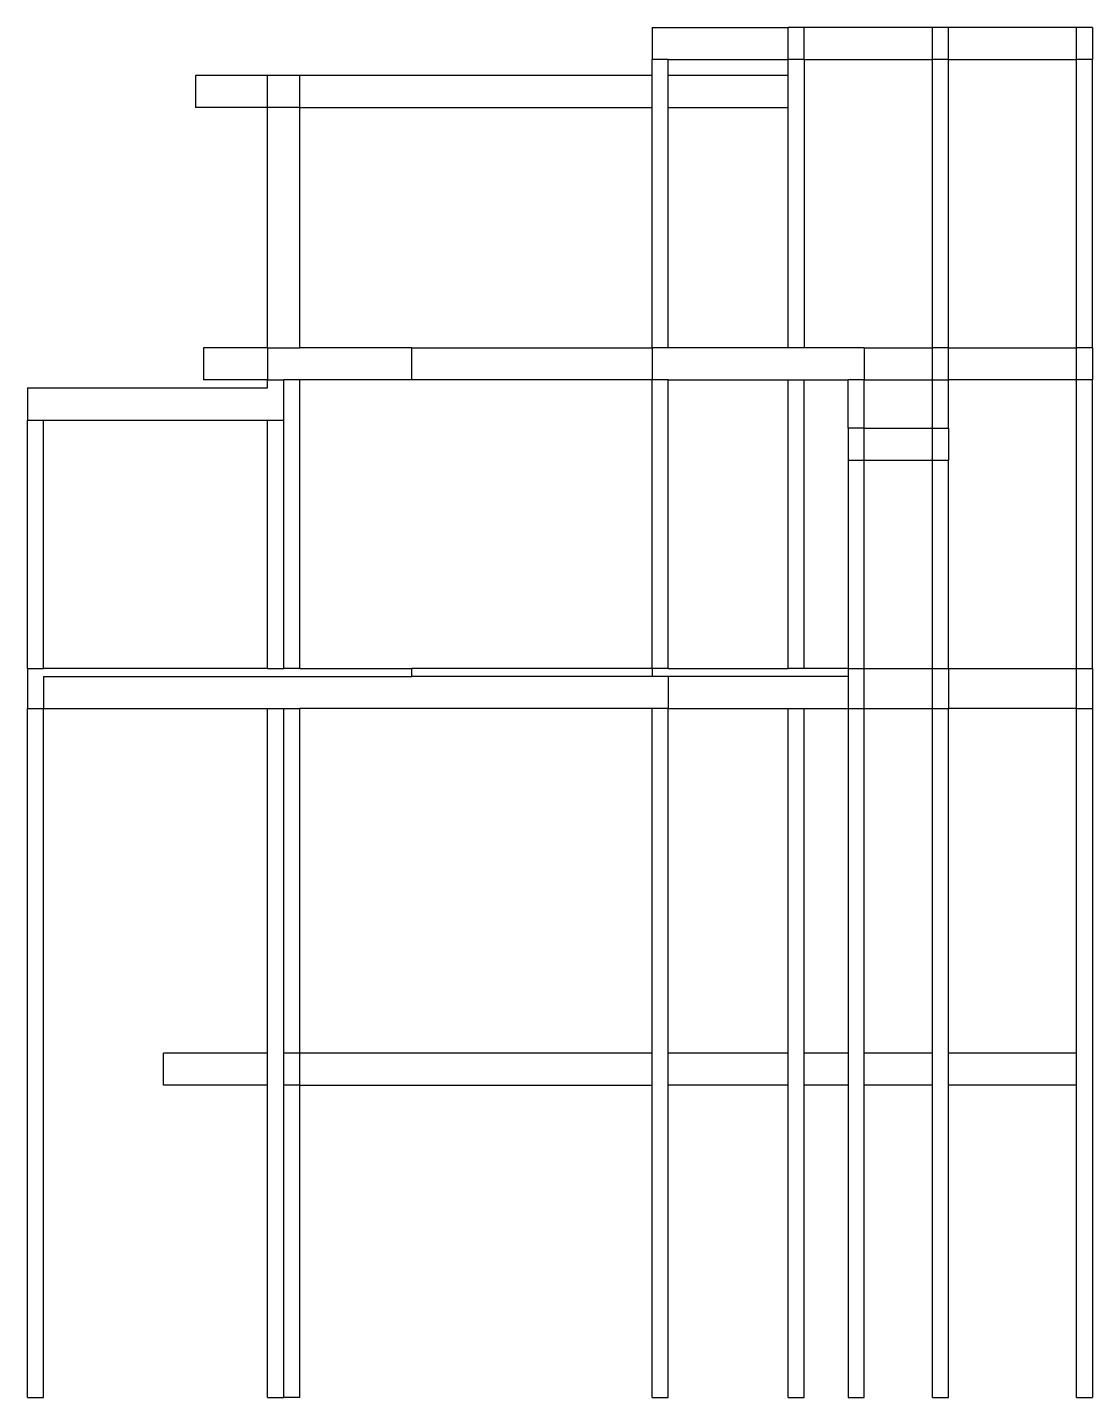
# Model space of a CAD drawing. Extents: x -6.5 to 6.8, y -8.3 to 8.8.
import ezdxf

# ---------------------------------------------------------------- set-up
doc = ezdxf.new("R2010")
doc.units = 0
doc.layers.get('0').update_dxf_attribs({"linetype": 'CONTINUOUS'})

msp = doc.modelspace()

# ---------------------------------------------------------------- linework, layer by layer
for p, q in [((1.288, 8.794), (1.288, 8.394)), ((1.288, 8.794), (2.988, 8.794)), ((3.188, 8.794), (2.988, 8.794)), ((2.988, 8.394), (2.988, 8.794)), ((4.788, 8.794), (3.188, 8.794)), ((3.188, 8.394), (3.188, 8.794)), ((4.988, 8.794), (4.788, 8.794)), ((4.788, 8.394), (4.788, 8.794)), ((6.588, 8.794), (4.988, 8.794)), ((4.988, 8.394), (4.988, 8.794)), ((6.788, 8.794), (6.588, 8.794)), ((6.588, 8.394), (6.588, 8.794)), ((6.788, 8.794), (6.788, 8.394)), ((1.488, 8.394), (1.288, 8.394)), ((1.288, 8.194), (1.288, 8.394)), ((1.488, 8.394), (2.988, 8.394)), ((1.488, 8.194), (1.488, 8.394)), ((3.188, 8.394), (2.988, 8.394)), ((2.988, 8.194), (2.988, 8.394)), ((3.188, 8.394), (4.788, 8.394)), ((3.188, 8.394), (3.188, 4.794)), ((4.788, 4.794), (4.788, 8.394)), ((4.988, 8.394), (4.788, 8.394)), ((4.988, 8.394), (6.588, 8.394)), ((4.988, 4.794), (4.988, 8.394)), ((6.788, 8.394), (6.588, 8.394)), ((6.588, 4.794), (6.588, 8.394)), ((6.788, 4.794), (6.788, 8.394)), ((-4.412, 8.194), (-4.412, 7.794)), ((-3.512, 8.194), (-4.412, 8.194)), ((-3.512, 7.794), (-3.512, 8.194)), ((-3.112, 8.194), (-3.512, 8.194)), ((1.288, 8.194), (-3.112, 8.194)), ((-3.112, 7.794), (-3.112, 8.194)), ((1.288, 7.794), (1.288, 8.194)), ((2.988, 8.194), (1.488, 8.194)), ((1.488, 7.794), (1.488, 8.194)), ((2.988, 7.794), (2.988, 8.194)), ((-3.512, 7.794), (-4.412, 7.794)), ((-3.512, 4.794), (-3.512, 7.794)), ((-3.112, 7.794), (-3.512, 7.794)), ((-3.112, 7.794), (1.288, 7.794)), ((-3.112, 4.794), (-3.112, 7.794)), ((1.288, 4.794), (1.288, 7.794)), ((1.488, 7.794), (2.988, 7.794)), ((1.488, 4.794), (1.488, 7.794)), ((2.988, 4.794), (2.988, 7.794)), ((-4.312, 4.794), (-4.312, 4.394)), ((-3.512, 4.794), (-4.312, 4.794)), ((-3.512, 4.794), (-3.512, 4.394)), ((-3.512, 4.794), (-3.112, 4.794)), ((-1.712, 4.794), (-3.112, 4.794)), ((-1.712, 4.794), (1.288, 4.794)), ((-1.712, 4.394), (-1.712, 4.794)), ((1.488, 4.794), (1.288, 4.794)), ((1.288, 4.794), (1.288, 4.394)), ((2.988, 4.794), (1.488, 4.794)), ((3.188, 4.794), (2.988, 4.794)), ((3.938, 4.794), (3.188, 4.794)), ((3.938, 4.794), (3.938, 4.394)), ((3.938, 4.794), (4.788, 4.794)), ((4.988, 4.794), (4.788, 4.794)), ((4.788, 4.394), (4.788, 4.794)), ((4.988, 4.394), (4.988, 4.794)), ((4.988, 4.794), (6.588, 4.794)), ((6.788, 4.794), (6.588, 4.794)), ((6.588, 4.394), (6.588, 4.794)), ((6.788, 4.794), (6.788, 4.394)), ((-6.512, 4.294), (-6.512, 3.894)), ((-6.512, 4.294), (-3.512, 4.294)), ((-3.512, 4.394), (-4.312, 4.394)), ((-3.512, 4.394), (-3.312, 4.394)), ((-3.512, 4.294), (-3.512, 4.394)), ((-3.112, 4.394), (-3.312, 4.394)), ((-3.312, 3.894), (-3.312, 4.394)), ((-3.112, 0.794), (-3.112, 4.394)), ((-1.712, 4.394), (-3.112, 4.394)), ((1.288, 4.394), (-1.712, 4.394)), ((1.288, 0.794), (1.288, 4.394)), ((1.488, 4.394), (1.288, 4.394)), ((1.488, 0.794), (1.488, 4.394)), ((1.488, 4.394), (2.988, 4.394)), ((2.988, 0.794), (2.988, 4.394)), ((2.988, 4.394), (3.188, 4.394)), ((3.188, 0.794), (3.188, 4.394)), ((3.188, 4.394), (3.738, 4.394)), ((3.738, 3.794), (3.738, 4.394)), ((3.938, 4.394), (3.738, 4.394)), ((3.938, 3.794), (3.938, 4.394)), ((3.938, 4.394), (4.788, 4.394)), ((4.788, 3.794), (4.788, 4.394)), ((4.788, 4.394), (4.988, 4.394)), ((4.988, 3.794), (4.988, 4.394)), ((6.588, 4.394), (4.988, 4.394)), ((6.788, 4.394), (6.588, 4.394)), ((6.588, 0.794), (6.588, 4.394)), ((6.788, 0.794), (6.788, 4.394)), ((-6.512, 0.794), (-6.512, 3.894)), ((-6.512, 3.894), (-6.312, 3.894)), ((-6.312, 0.794), (-6.312, 3.894)), ((-6.312, 3.894), (-3.512, 3.894)), ((-3.512, 0.794), (-3.512, 3.894)), ((-3.512, 3.894), (-3.312, 3.894)), ((-3.312, 0.794), (-3.312, 3.894)), ((3.938, 3.794), (3.738, 3.794)), ((3.738, 3.794), (3.738, 3.394)), ((3.938, 3.794), (4.788, 3.794)), ((3.938, 3.394), (3.938, 3.794)), ((4.788, 3.794), (4.988, 3.794)), ((4.788, 3.394), (4.788, 3.794)), ((4.988, 3.794), (4.988, 3.394)), ((3.738, 3.394), (3.938, 3.394)), ((3.738, 3.394), (3.738, 0.794)), ((3.938, 3.394), (4.788, 3.394)), ((3.938, 0.794), (3.938, 3.394)), ((4.788, 3.394), (4.988, 3.394)), ((4.788, 0.794), (4.788, 3.394)), ((4.988, 0.794), (4.988, 3.394)), ((-6.512, 0.794), (-6.512, 0.294)), ((-6.512, 0.794), (-6.312, 0.794)), ((-3.512, 0.794), (-6.312, 0.794)), ((-6.312, 0.694), (-6.312, 0.294)), ((-6.312, 0.694), (-1.712, 0.694)), ((-3.512, 0.794), (-3.312, 0.794)), ((-3.112, 0.794), (-3.312, 0.794)), ((-3.112, 0.794), (-1.712, 0.794)), ((-1.712, 0.694), (-1.712, 0.794)), ((1.288, 0.794), (-1.712, 0.794)), ((1.288, 0.694), (-1.712, 0.694)), ((1.488, 0.794), (1.288, 0.794)), ((1.288, 0.794), (1.288, 0.694)), ((1.488, 0.694), (1.288, 0.694)), ((1.488, 0.794), (2.988, 0.794)), ((1.488, 0.694), (1.488, 0.294)), ((3.738, 0.694), (1.488, 0.694)), ((3.188, 0.794), (2.988, 0.794)), ((3.738, 0.794), (3.188, 0.794)), ((3.738, 0.794), (3.938, 0.794)), ((3.738, 0.794), (3.738, 0.694)), ((3.738, 0.694), (3.738, 0.294)), ((3.938, 0.294), (3.938, 0.794)), ((3.938, 0.794), (4.788, 0.794)), ((4.788, 0.794), (4.988, 0.794)), ((4.788, 0.294), (4.788, 0.794)), ((4.988, 0.794), (4.988, 0.294)), ((4.988, 0.794), (6.588, 0.794)), ((6.588, 0.794), (6.788, 0.794)), ((6.588, 0.294), (6.588, 0.794)), ((6.788, 0.794), (6.788, 0.294)), ((-6.512, 0.294), (-6.312, 0.294)), ((-6.512, -8.306), (-6.512, 0.294)), ((-6.312, -8.306), (-6.312, 0.294)), ((-6.312, 0.294), (-3.512, 0.294)), ((-3.512, -4.006), (-3.512, 0.294)), ((-3.512, 0.294), (-3.312, 0.294)), ((-3.312, 0.294), (-3.112, 0.294)), ((-3.312, -4.006), (-3.312, 0.294)), ((-3.112, -4.006), (-3.112, 0.294)), ((1.288, 0.294), (-3.112, 0.294)), ((1.288, -4.006), (1.288, 0.294)), ((1.488, 0.294), (1.288, 0.294)), ((1.488, 0.294), (2.988, 0.294)), ((1.488, -4.006), (1.488, 0.294)), ((2.988, 0.294), (3.188, 0.294)), ((2.988, -4.006), (2.988, 0.294)), ((3.188, 0.294), (3.738, 0.294)), ((3.188, -4.006), (3.188, 0.294)), ((3.738, 0.294), (3.738, -4.006)), ((3.738, 0.294), (3.938, 0.294)), ((3.938, 0.294), (4.788, 0.294)), ((3.938, -4.006), (3.938, 0.294)), ((4.788, -4.006), (4.788, 0.294)), ((4.788, 0.294), (4.988, 0.294)), ((4.988, -4.006), (4.988, 0.294)), ((6.588, 0.294), (4.988, 0.294)), ((6.588, 0.294), (6.788, 0.294)), ((6.588, -4.006), (6.588, 0.294)), ((6.788, 0.294), (6.788, -8.306)), ((-4.812, -4.406), (-4.812, -4.006)), ((-3.512, -4.006), (-4.812, -4.006)), ((-3.512, -4.406), (-3.512, -4.006)), ((-3.112, -4.006), (-3.312, -4.006)), ((-3.312, -4.406), (-3.312, -4.006)), ((1.288, -4.006), (-3.112, -4.006)), ((-3.112, -4.406), (-3.112, -4.006)), ((1.288, -4.406), (1.288, -4.006)), ((2.988, -4.006), (1.488, -4.006)), ((1.488, -4.406), (1.488, -4.006)), ((2.988, -4.406), (2.988, -4.006)), ((3.738, -4.006), (3.188, -4.006)), ((3.188, -4.406), (3.188, -4.006)), ((3.738, -4.006), (3.738, -4.406)), ((4.788, -4.006), (3.938, -4.006)), ((3.938, -4.406), (3.938, -4.006)), ((4.788, -4.406), (4.788, -4.006)), ((6.588, -4.006), (4.988, -4.006)), ((4.988, -4.406), (4.988, -4.006)), ((6.588, -4.406), (6.588, -4.006)), ((-3.512, -4.406), (-4.812, -4.406)), ((-3.512, -8.306), (-3.512, -4.406)), ((-3.112, -4.406), (-3.312, -4.406)), ((-3.312, -8.306), (-3.312, -4.406)), ((-3.112, -4.406), (1.288, -4.406)), ((-3.112, -8.306), (-3.112, -4.406)), ((1.288, -8.306), (1.288, -4.406)), ((2.988, -4.406), (1.488, -4.406)), ((1.488, -8.306), (1.488, -4.406)), ((2.988, -8.306), (2.988, -4.406)), ((3.738, -4.406), (3.188, -4.406)), ((3.188, -8.306), (3.188, -4.406)), ((3.738, -4.406), (3.738, -8.306)), ((4.788, -4.406), (3.938, -4.406)), ((3.938, -8.306), (3.938, -4.406)), ((4.788, -8.306), (4.788, -4.406)), ((6.588, -4.406), (4.988, -4.406)), ((4.988, -8.306), (4.988, -4.406)), ((6.588, -8.306), (6.588, -4.406)), ((-6.512, -8.306), (-6.312, -8.306)), ((-3.512, -8.306), (-3.312, -8.306)), ((-3.112, -8.306), (-3.312, -8.306)), ((1.288, -8.306), (1.488, -8.306)), ((2.988, -8.306), (3.188, -8.306)), ((3.738, -8.306), (3.938, -8.306)), ((4.788, -8.306), (4.988, -8.306)), ((6.588, -8.306), (6.788, -8.306))]:
    msp.add_line(p, q)

doc.saveas('drawing.dxf')
